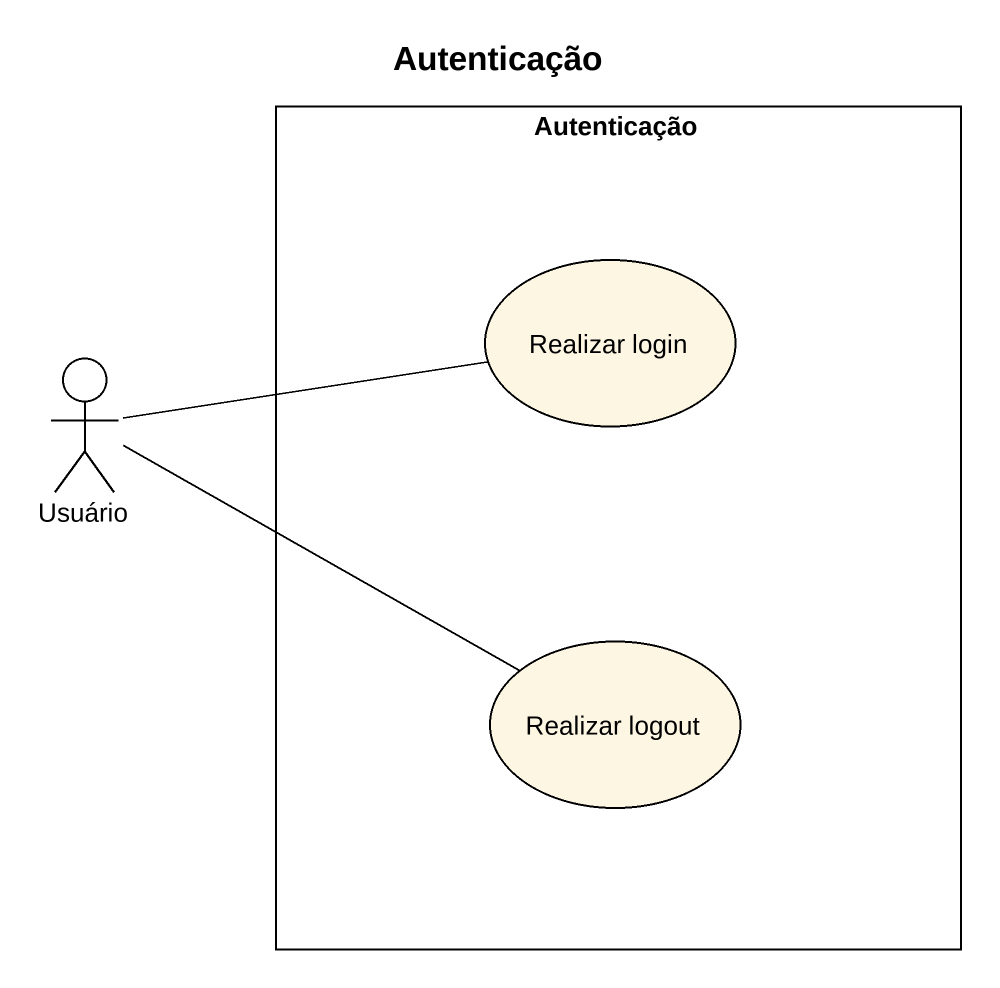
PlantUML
@startuml
title Autenticação
rectangle Autenticação {
  usecase "Realizar login" as Realizar_login
  usecase "Realizar logout" as Realizar_logout
}
actor Usuário
Usuário -right- Realizar_login
Usuário -right- Realizar_logout
@enduml
